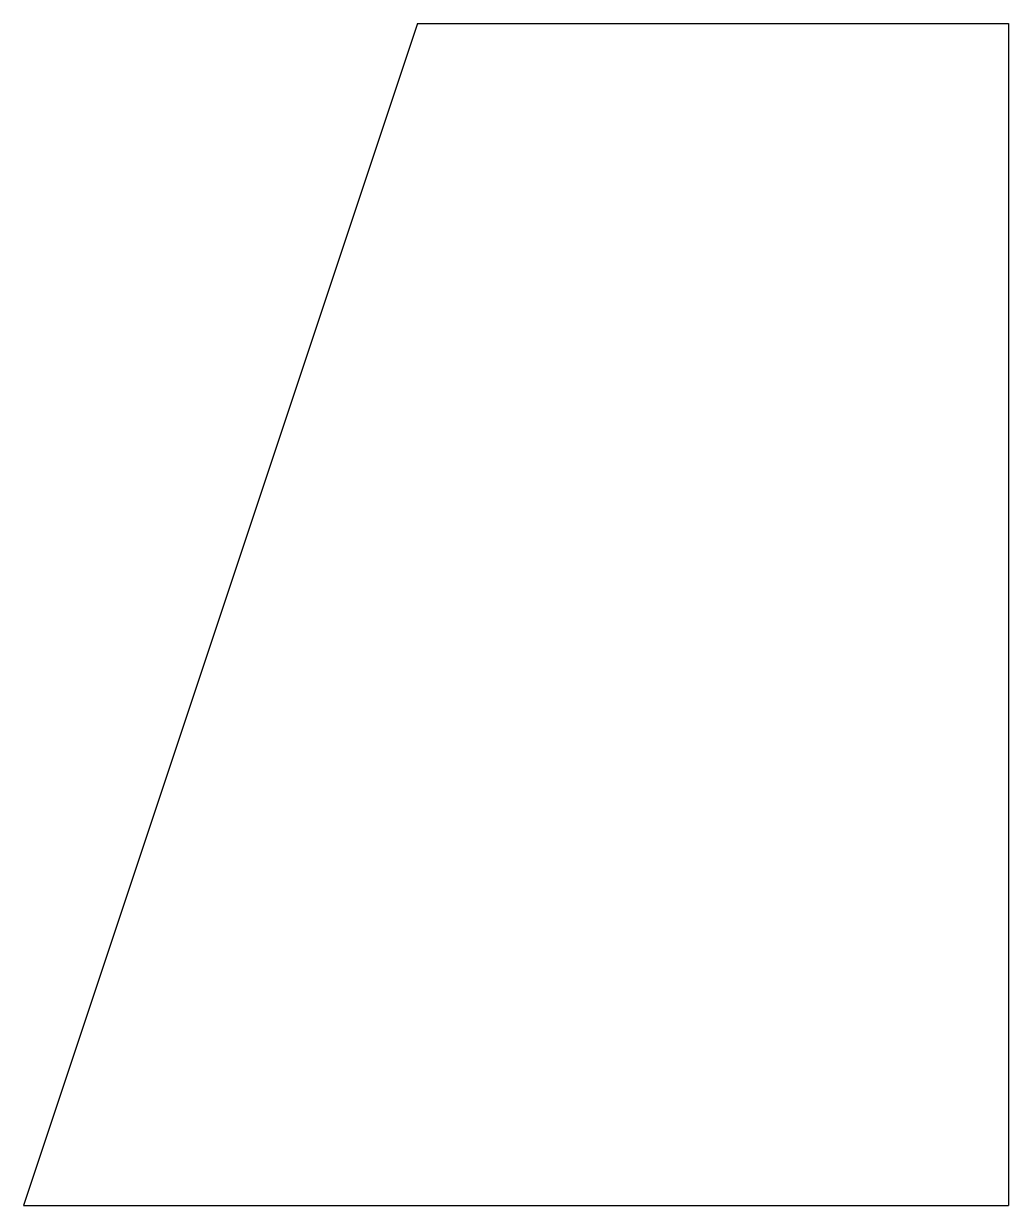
# Model space of a CAD drawing. Extents: x -31.8 to 0, y 4 to 42.1.
import ezdxf

# ---------------------------------------------------------------- set-up
doc = ezdxf.new("R2010")
doc.units = 0
doc.layers.add('VISIBLE', color=7, linetype='CONTINUOUS')

msp = doc.modelspace()

# ---------------------------------------------------------------- linework, layer by layer
at = {"layer": 'VISIBLE'}
for p, q in [((-19.05, 42.1132), (-31.75, 4.0132)), ((-19.05, 42.1132), (0, 42.1132)), ((0, 42.1132), (0, 4.0132)), ((-31.75, 4.0132), (0, 4.0132))]:
    msp.add_line(p, q, dxfattribs=at)

doc.saveas('drawing.dxf')
